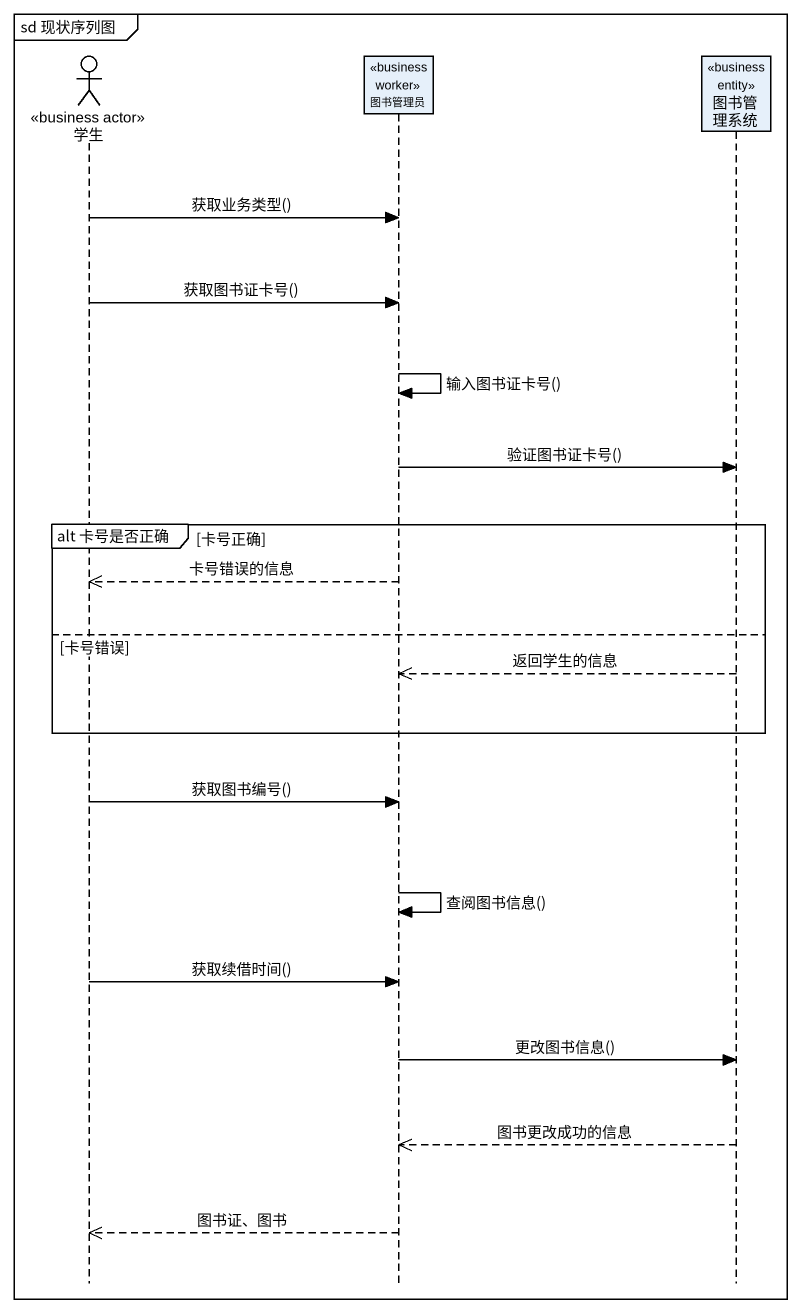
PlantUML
@startuml
mainframe sd 现状序列图
hide footbox
actor 学生 <<business actor>>
participant 图书管理员 <<business worker>>
participant 图书管理系统 <<business entity>>

学生 -> 图书管理员 : 获取业务类型()
学生 -> 图书管理员 : 获取图书证卡号()
图书管理员 -> 图书管理员 : 输入图书证卡号()
图书管理员 -> 图书管理系统 : 验证图书证卡号()
group alt 卡号是否正确 [卡号正确]
  图书管理员 -->> 学生 : 卡号错误的信息
else 卡号错误
  图书管理系统 -->> 图书管理员 : 返回学生的信息
end
学生 -> 图书管理员 : 获取图书编号()
图书管理员 -> 图书管理员 : 查阅图书信息()
学生 -> 图书管理员 : 获取续借时间()
图书管理员 -> 图书管理系统 : 更改图书信息()
图书管理系统 -->> 图书管理员 : 图书更改成功的信息
图书管理员 -->> 学生 : 图书证、图书
@enduml
